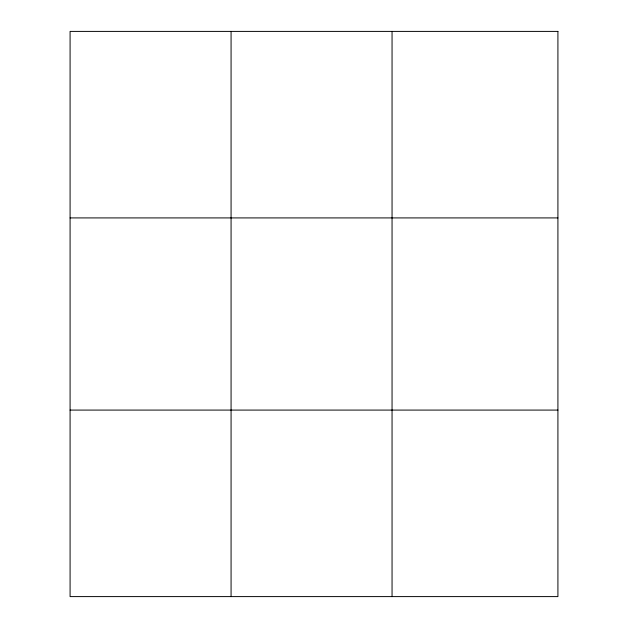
<?xml version="1.0" encoding="UTF-8"?>
<svg xmlns="http://www.w3.org/2000/svg" width="628" height="628" viewBox="0 0 628 628"><rect width="100%" height="100%" fill="white"/><g stroke="black" fill="none" stroke-linecap="round" stroke-linejoin="round"><path stroke-width="0.94" d="M231.073 596.6L231.073 31.4M392.053 596.6L392.053 31.4M70.085 217.916L557.915 217.916M70.085 410.084L557.915 410.084M557.915 31.4L557.915 596.6L70.085 596.6L70.085 31.4L557.915 31.4"/></g></svg>
